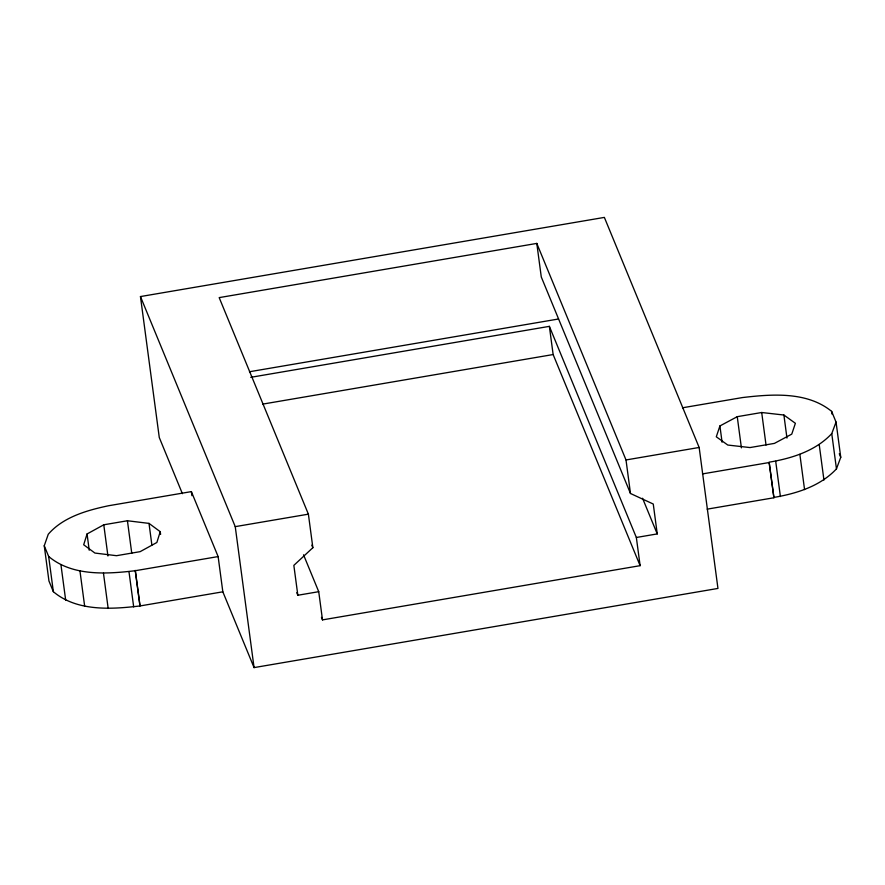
<?xml version="1.0" encoding="UTF-8"?>
<svg xmlns="http://www.w3.org/2000/svg" width="885" height="885" viewBox="0 0 885 885"><rect width="100%" height="100%" fill="white"/><g stroke="black" fill="none" stroke-linecap="round" stroke-linejoin="round"><path stroke-width="1.33" d="M87.062 533.965L83.688 544.762L94.927 553.059L116.499 555.692L140.151 551.654L156.866 542.483L160.24 531.686L149.001 523.389L127.429 520.756L103.777 524.794L87.062 533.965L89.23 550.227M719.914 425.951L716.297 436.792L727.78 445.044L749.982 447.567L774.419 443.396L791.765 434.126L795.383 423.295L783.9 415.032L761.697 412.51L737.249 416.68L719.914 425.951L722.083 442.223M222.832 591.811L140.051 605.948C111.698 609.3 77.05 611.712 53.354 591.7L48.952 581.003L44.25 545.768L48.266 534.252C63.255 516.818 87.77 510.136 108.578 505.744L191.37 491.617L218.13 556.577L222.832 591.811L254.061 667.6L717.956 588.436L699.15 447.467L604.367 217.4L140.461 296.563L159.278 437.533L182.398 493.675M707.17 509.152L773.921 497.757L769.076 462.191C791.832 458.386 815.583 450.941 831.756 433.628L836.048 422.068L831.646 411.381C807.02 391.247 771.565 394.157 742.46 397.564L682.512 407.786M773.778 497.425C796.544 493.62 820.284 486.175 836.458 468.873L840.75 457.313L836.048 422.068M636.348 537.483L657.245 533.909L653.263 504.03L630.485 493.498L626.005 459.957L536.797 243.408L219.181 297.614L308.389 514.163L312.859 547.704L293.842 565.371L297.836 595.251L318.733 591.689L322.494 619.887L640.12 565.67L636.348 537.483L549.375 326.355L250.754 377.32M44.25 545.768L48.653 556.455C72.349 576.478 106.996 574.055 135.35 570.703L140.051 605.948M249.47 371.744L558.512 318.998M262.657 404.124L553.136 354.542L640.12 565.67M140.461 296.563L235.244 526.641L308.389 514.163M626.005 459.957L699.15 447.467M135.35 570.703L218.13 556.577M702.469 473.917L769.22 462.523L773.921 497.757M839.279 453.751L840.75 457.313M642.554 498.244L657.245 533.909M630.485 493.498L541.277 276.961L536.797 243.408M311.808 545.16L312.859 547.704M303.533 554.806L318.733 591.689M321.443 617.343L322.494 619.887M296.785 592.707L297.836 595.251M831.646 411.381L832 414.091M831.756 433.628L836.458 468.873M819.244 444.79L823.946 480.035M799.863 454.359L804.565 489.604M783.9 415.032L786.964 438.075M775.702 461.295L780.404 496.54M761.697 412.51L766.034 445.044M737.249 416.68L741.409 447.854M549.375 326.355L553.136 354.542M235.244 526.641L254.061 667.6M191.37 491.617L191.912 495.677M160.24 531.686L160.605 534.396M149.001 523.389L151.888 545.083M135.206 570.371L139.907 605.617M127.429 520.756L131.765 553.291M128.978 571.677L133.679 606.911M103.777 524.794L107.937 555.968M103.468 573.214L108.169 608.46M79.96 570.969L84.661 606.214M60.999 565.172L65.711 600.417M48.653 556.455L53.354 591.7"/></g></svg>
